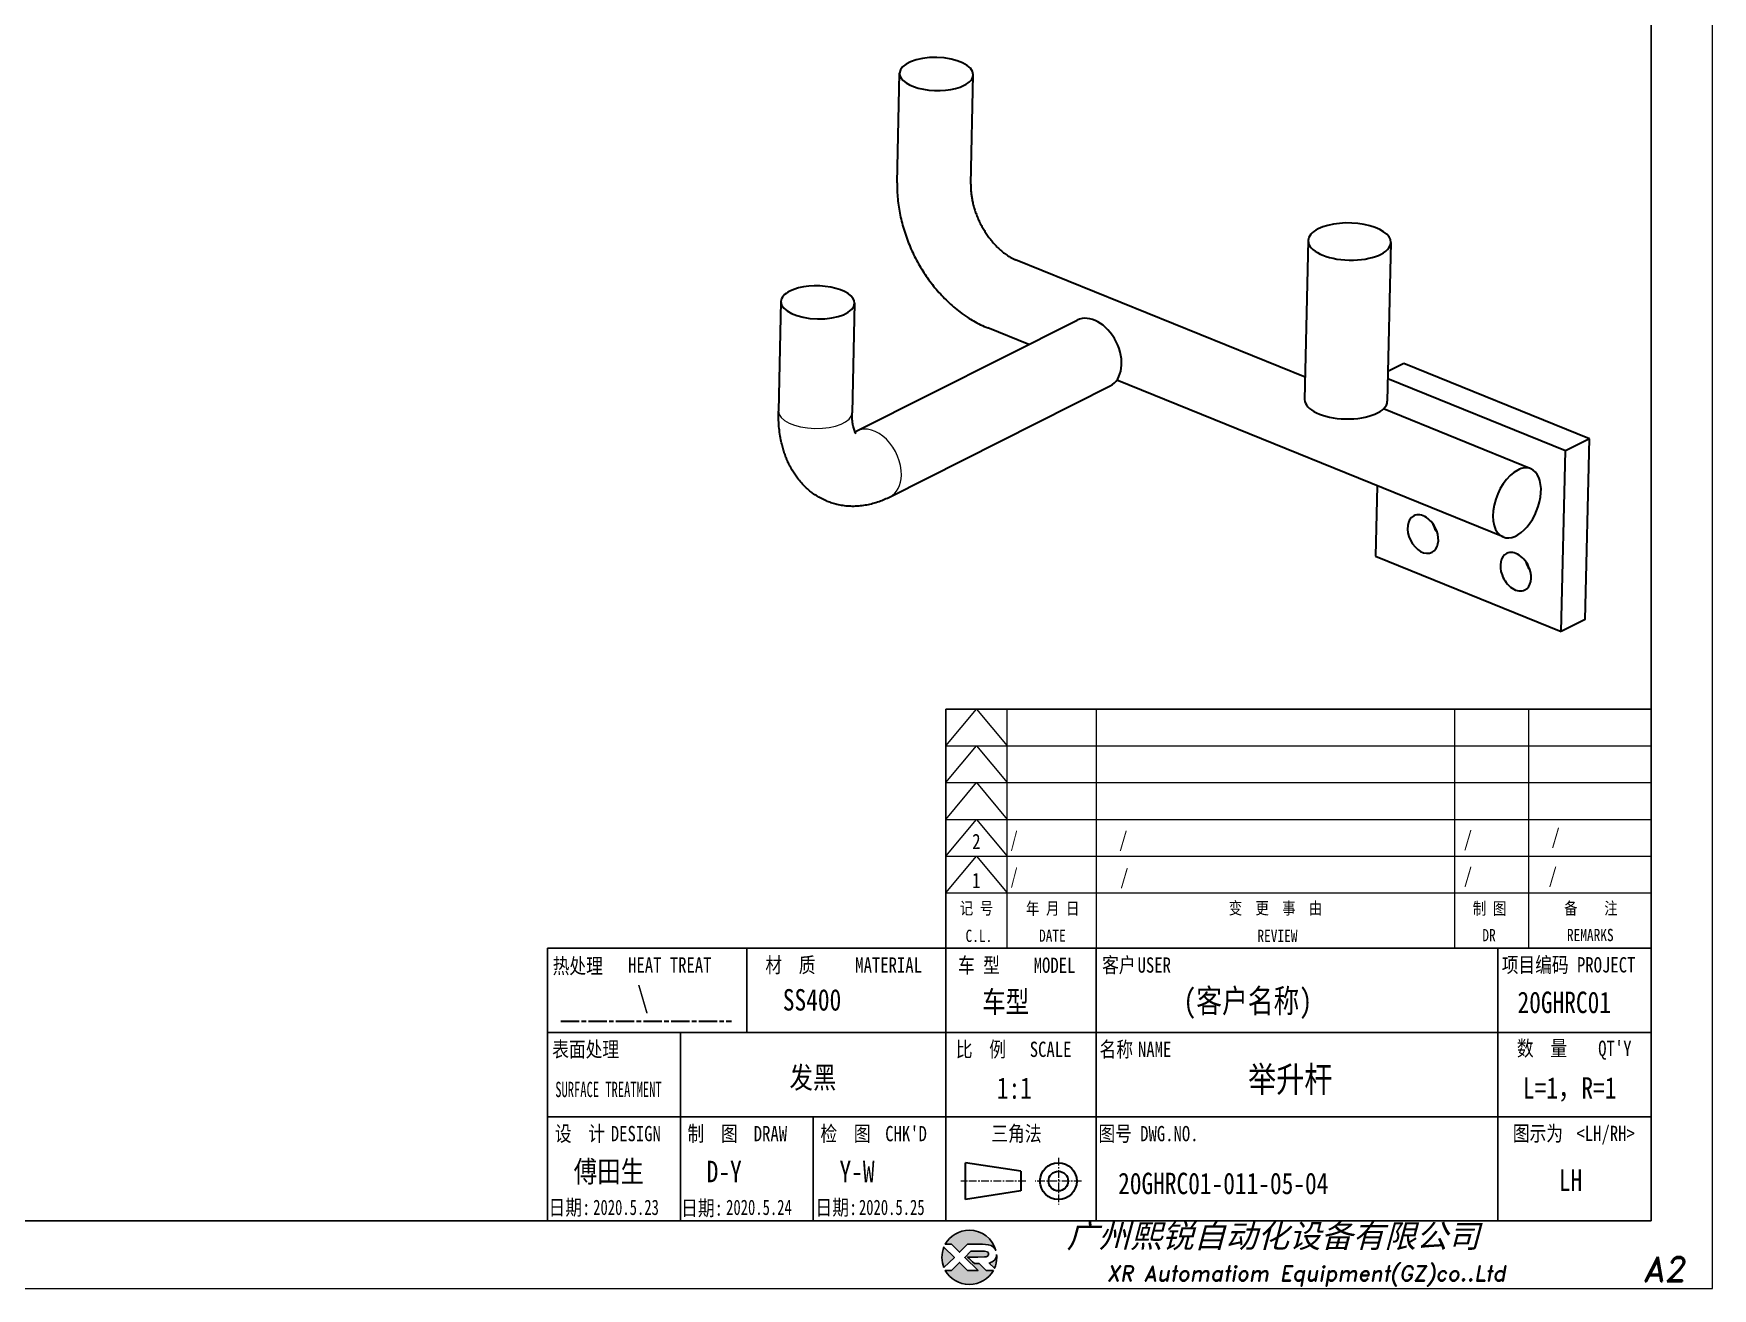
# Model space of a CAD drawing. Header units: millimetres. Extents: x 1333 to 209312, y -42879 to 359.
# Drawn here: x 140525.9 to 140799.7, y -1081.4 to -876.8 of the extents above; entities that cross this region are included whole.
import ezdxf
from ezdxf.enums import TextEntityAlignment as Align

# ---------------------------------------------------------------- set-up
doc = ezdxf.new("R2010")
doc.units = ezdxf.units.MM
doc.header["$LTSCALE"] = 0.5
doc.linetypes.add('AM_ISO08W050x2', pattern=[9, 6, -0.75, 1.5, -0.75])
doc.linetypes.add('CENTER', pattern=[2, 1.25, -0.25, 0.25, -0.25])
for name, color, linetype in [('DIM', 3, 'Continuous'), ('layer 1', 7, 'Continuous'), ('图\\M+19E79\\M+195B6\\M+18E9A', 7, 'Continuous'), ('图号', 7, 'Continuous'), ('图名', 7, 'Continuous'), ('数量', 7, 'Continuous'), ('材质', 7, 'Continuous'), ('表面处理', 7, 'Continuous'), ('车型', 7, 'Continuous')]:
    doc.layers.add(name, color=color, linetype=linetype)
for name, color, linetype, lineweight in [('中心线', 2, 'AM_ISO08W050x2', 18), ('图框', 7, 'Continuous', 18), ('热处理', 7, 'Continuous', 20), ('粗点划线', 6, 'AM_ISO08W050x2', 35)]:
    doc.layers.add(name, color=color, linetype=linetype, lineweight=lineweight)
doc.layers.add('打印-禁用', color=7, linetype='Continuous', lineweight=15, plot=False)
doc.styles.add('STYLE1', font='')
doc.styles.add('国标', font='simfang.ttf', dxfattribs={"width": 0.8})
doc.styles.add('标题\\M+18E9A', font='romand.shx', dxfattribs={"oblique": 10, "bigfont": 'bigfont.shx'})
doc.styles.get('STYLE1').set_extended_font_data('SimSun')

# ---------------------------------------------------------------- blocks, each defined once
blk = doc.blocks.new('XR')
at = {"true_color": 0xfc8000}
h = blk.add_hatch(color=30, dxfattribs=at)
h.set_gradient(color1=(252, 128, 0), rotation=240, one_color=1, tint=1, name='INVCURVED')
edge = h.paths.add_edge_path()
edge.add_spline(control_points=[(-434.18, -5928.47), (-433.9, -5928.74), (-433.63, -5929.01), (-433.63, -5929.01), (-433.63, -5929.01), (-433.63, -5929.01), (-433.36, -5928.74), (-433.09, -5928.47)], knot_values=[0.5625, 0.5625, 0.5625, 0.5625, 0.625, 0.625, 0.625, 0.625, 0.6875, 0.6875, 0.6875, 0.6875], degree=3, periodic=0)
edge.add_spline(control_points=[(-433.09, -5928.47), (-432.82, -5928.2), (-432.54, -5927.93), (-432.54, -5927.93), (-432.54, -5927.93), (-432.54, -5927.93), (-432.04, -5927.93), (-431.53, -5927.93)], knot_values=[0.4375, 0.4375, 0.4375, 0.4375, 0.5, 0.5, 0.5, 0.5, 0.5625, 0.5625, 0.5625, 0.5625], degree=3, periodic=0)
edge.add_spline(control_points=[(-431.53, -5927.93), (-431.03, -5927.93), (-430.52, -5927.93), (-430.52, -5927.93), (-430.52, -5927.93), (-430, -5927.93), (-429.43, -5927.96), (-429.01, -5928.33)], knot_values=[0.25, 0.25, 0.25, 0.25, 0.3125, 0.3125, 0.3125, 0.3125, 0.4375, 0.4375, 0.4375, 0.4375], degree=3, periodic=0)
edge.add_spline(control_points=[(-429.01, -5928.33), (-428.88, -5928.44), (-428.78, -5928.59), (-428.71, -5928.75)], knot_values=[0.125, 0.125, 0.125, 0.125, 0.25, 0.25, 0.25, 0.25], degree=3, periodic=0)
edge.add_spline(control_points=[(-428.71, -5928.75), (-429.13, -5927.18), (-430.58, -5926.02), (-432.31, -5926.02)], knot_values=[0, 0, 0, 0, 0.125, 0.125, 0.125, 0.125], degree=3, periodic=0)
edge.add_spline(control_points=[(-432.31, -5926.02), (-433.72, -5926.02), (-434.94, -5926.79), (-435.58, -5927.93)], knot_values=[0.875, 0.875, 0.875, 0.875, 1, 1, 1, 1], degree=3, periodic=0)
edge.add_spline(control_points=[(-435.58, -5927.93), (-435.58, -5927.93), (-434.72, -5927.93), (-434.72, -5927.93), (-434.72, -5927.93), (-434.72, -5927.93), (-434.45, -5928.2), (-434.18, -5928.47)], knot_values=[0.6875, 0.6875, 0.6875, 0.6875, 0.8125, 0.8125, 0.8125, 0.8125, 0.875, 0.875, 0.875, 0.875], degree=3, periodic=0)
edge = h.paths.add_edge_path()
edge.add_spline(control_points=[(-434.79, -5929.26), (-435.04, -5929.02), (-435.34, -5928.72), (-435.54, -5928.53)], knot_values=[0.562504, 0.562504, 0.562504, 0.562504, 0.656252, 0.656252, 0.656252, 0.656252], degree=3, periodic=0)
edge.add_spline(control_points=[(-435.54, -5928.53), (-435.67, -5928.4), (-435.76, -5928.31), (-435.76, -5928.31), (-435.76, -5928.31), (-435.94, -5928.74), (-436.03, -5929.21), (-436.03, -5929.71)], knot_values=[0.25, 0.25, 0.25, 0.25, 0.312504, 0.312504, 0.312504, 0.312504, 0.562504, 0.562504, 0.562504, 0.562504], degree=3, periodic=0)
edge.add_spline(control_points=[(-436.03, -5929.71), (-436.03, -5930.2), (-435.94, -5930.67), (-435.76, -5931.1), (-435.76, -5931.1), (-435.4, -5930.75), (-435.05, -5930.4)], knot_values=[0.874998, 0.874998, 0.874998, 0.874998, 1.124998, 1.124998, 1.124998, 1.25, 1.25, 1.25, 1.25], degree=3, periodic=0)
edge.add_spline(control_points=[(-435.05, -5930.4), (-434.7, -5930.05), (-434.34, -5929.71), (-434.34, -5929.71), (-434.34, -5929.71), (-434.34, -5929.71), (-434.34, -5929.71), (-434.34, -5929.71)], knot_values=[0.749878, 0.749878, 0.749878, 0.749878, 0.874875, 0.874875, 0.874875, 0.874875, 0.874998, 0.874998, 0.874998, 0.874998], degree=3, periodic=0)
edge.add_spline(control_points=[(-434.34, -5929.71), (-434.34, -5929.71), (-434.34, -5929.71), (-434.34, -5929.71)], knot_values=[0.749634, 0.749634, 0.749634, 0.749634, 0.749817, 0.749817, 0.749817, 0.749817], degree=3, periodic=0)
edge.add_spline(control_points=[(-434.35, -5929.7), (-434.35, -5929.7), (-434.35, -5929.7), (-434.35, -5929.7)], knot_values=[0.738281, 0.738281, 0.738281, 0.738281, 0.742188, 0.742188, 0.742188, 0.742188], degree=3, periodic=0)
edge.add_spline(control_points=[(-434.35, -5929.7), (-434.36, -5929.69), (-434.37, -5929.68), (-434.38, -5929.67)], knot_values=[0.726563, 0.726563, 0.726563, 0.726563, 0.738281, 0.738281, 0.738281, 0.738281], degree=3, periodic=0)
edge.add_spline(control_points=[(-434.38, -5929.67), (-434.38, -5929.66), (-434.39, -5929.65), (-434.4, -5929.65)], knot_values=[0.718751, 0.718751, 0.718751, 0.718751, 0.726563, 0.726563, 0.726563, 0.726563], degree=3, periodic=0)
edge.add_spline(control_points=[(-434.4, -5929.65), (-434.42, -5929.63), (-434.45, -5929.6), (-434.47, -5929.58)], knot_values=[0.703126, 0.703126, 0.703126, 0.703126, 0.718751, 0.718751, 0.718751, 0.718751], degree=3, periodic=0)
edge.add_spline(control_points=[(-434.47, -5929.58), (-434.5, -5929.55), (-434.53, -5929.52), (-434.56, -5929.49)], knot_values=[0.687501, 0.687501, 0.687501, 0.687501, 0.703126, 0.703126, 0.703126, 0.703126], degree=3, periodic=0)
edge.add_spline(control_points=[(-434.56, -5929.49), (-434.63, -5929.42), (-434.71, -5929.35), (-434.79, -5929.26)], knot_values=[0.656252, 0.656252, 0.656252, 0.656252, 0.687501, 0.687501, 0.687501, 0.687501], degree=3, periodic=0)
at = {"true_color": 0x0348ff}
h = blk.add_hatch(color=160, dxfattribs=at)
h.set_gradient(color1=(3, 72, 255), color2=(0, 41, 153), one_color=1, tint=0.3, name='HEMISPHERICAL')
edge = h.paths.add_edge_path()
edge.add_spline(control_points=[(-432.54, -5929.67), (-432.26, -5929.95), (-431.94, -5930.23), (-431.66, -5930.51), (-431.66, -5930.51), (-431.66, -5930.51), (-431.66, -5930.51), (-431.66, -5930.51)], knot_values=[0.736842, 0.736842, 0.736842, 0.736842, 0.789474, 0.789474, 0.789474, 0.789474, 0.802633, 0.802633, 0.802633, 0.802633], degree=3, periodic=0)
edge.add_spline(control_points=[(-431.66, -5930.51), (-431.65, -5930.51), (-431.65, -5930.52), (-431.65, -5930.52)], knot_values=[0.802633, 0.802633, 0.802633, 0.802633, 0.815791, 0.815791, 0.815791, 0.815791], degree=3, periodic=0)
edge.add_spline(control_points=[(-431.65, -5930.52), (-431.64, -5930.53), (-431.64, -5930.53), (-431.64, -5930.53)], knot_values=[0.815791, 0.815791, 0.815791, 0.815791, 0.82237, 0.82237, 0.82237, 0.82237], degree=3, periodic=0)
edge.add_spline(control_points=[(-431.64, -5930.53), (-431.64, -5930.53), (-431.64, -5930.53), (-431.63, -5930.54)], knot_values=[0.82237, 0.82237, 0.82237, 0.82237, 0.828949, 0.828949, 0.828949, 0.828949], degree=3, periodic=0)
edge.add_spline(control_points=[(-431.63, -5930.54), (-431.63, -5930.54), (-431.63, -5930.54), (-431.63, -5930.54), (-431.63, -5930.54), (-431.63, -5930.54), (-431.59, -5930.54), (-431.52, -5930.54)], knot_values=[0.841901, 0.841901, 0.841901, 0.841901, 0.842105, 0.842105, 0.842105, 0.842105, 0.855264, 0.855264, 0.855264, 0.855264], degree=3, periodic=0)
edge.add_spline(control_points=[(-431.52, -5930.54), (-431.46, -5930.54), (-431.38, -5930.54), (-431.3, -5930.54)], knot_values=[0.855264, 0.855264, 0.855264, 0.855264, 0.868422, 0.868422, 0.868422, 0.868422], degree=3, periodic=0)
edge.add_spline(control_points=[(-431.3, -5930.54), (-431.26, -5930.54), (-431.22, -5930.54), (-431.18, -5930.54)], knot_values=[0.868422, 0.868422, 0.868422, 0.868422, 0.875, 0.875, 0.875, 0.875], degree=3, periodic=0)
edge.add_spline(control_points=[(-431.18, -5930.54), (-431.14, -5930.54), (-431.1, -5930.54), (-431.07, -5930.54)], knot_values=[0.875, 0.875, 0.875, 0.875, 0.881579, 0.881579, 0.881579, 0.881579], degree=3, periodic=0)
edge.add_spline(control_points=[(-431.07, -5930.54), (-431.05, -5930.54), (-431.04, -5930.54), (-431.03, -5930.54)], knot_values=[0.881579, 0.881579, 0.881579, 0.881579, 0.884869, 0.884869, 0.884869, 0.884869], degree=3, periodic=0)
edge.add_spline(control_points=[(-431.03, -5930.54), (-431.02, -5930.54), (-431, -5930.54), (-431, -5930.54)], knot_values=[0.884869, 0.884869, 0.884869, 0.884869, 0.888158, 0.888158, 0.888158, 0.888158], degree=3, periodic=0)
edge.add_spline(control_points=[(-431, -5930.54), (-430.99, -5930.54), (-430.99, -5930.54), (-430.98, -5930.54)], knot_values=[0.888158, 0.888158, 0.888158, 0.888158, 0.889803, 0.889803, 0.889803, 0.889803], degree=3, periodic=0)
edge.add_spline(control_points=[(-430.98, -5930.54), (-430.98, -5930.54), (-430.98, -5930.54), (-430.97, -5930.54)], knot_values=[0.889803, 0.889803, 0.889803, 0.889803, 0.891447, 0.891447, 0.891447, 0.891447], degree=3, periodic=0)
edge.add_spline(control_points=[(-430.97, -5930.54), (-430.97, -5930.54), (-430.97, -5930.54), (-430.97, -5930.54)], knot_values=[0.891447, 0.891447, 0.891447, 0.891447, 0.89227, 0.89227, 0.89227, 0.89227], degree=3, periodic=0)
edge.add_spline(control_points=[(-430.97, -5930.54), (-430.97, -5930.54), (-430.97, -5930.54), (-430.97, -5930.54)], knot_values=[0.89227, 0.89227, 0.89227, 0.89227, 0.893092, 0.893092, 0.893092, 0.893092], degree=3, periodic=0)
edge.add_spline(control_points=[(-430.97, -5930.54), (-430.97, -5930.54), (-430.97, -5930.54), (-430.97, -5930.54)], knot_values=[0.893092, 0.893092, 0.893092, 0.893092, 0.893503, 0.893503, 0.893503, 0.893503], degree=3, periodic=0)
edge.add_spline(control_points=[(-430.97, -5930.54), (-430.97, -5930.54), (-430.97, -5930.54), (-430.97, -5930.54)], knot_values=[0.893503, 0.893503, 0.893503, 0.893503, 0.893914, 0.893914, 0.893914, 0.893914], degree=3, periodic=0)
edge.add_spline(control_points=[(-430.97, -5930.54), (-430.97, -5930.54), (-430.97, -5930.54), (-430.97, -5930.54)], knot_values=[0.893914, 0.893914, 0.893914, 0.893914, 0.89412, 0.89412, 0.89412, 0.89412], degree=3, periodic=0)
edge.add_spline(control_points=[(-430.97, -5930.54), (-430.97, -5930.54), (-430.97, -5930.54), (-430.97, -5930.54)], knot_values=[0.89412, 0.89412, 0.89412, 0.89412, 0.894326, 0.894326, 0.894326, 0.894326], degree=3, periodic=0)
edge.add_spline(control_points=[(-430.97, -5930.54), (-430.97, -5930.54), (-430.97, -5930.54), (-430.97, -5930.54)], knot_values=[0.894428, 0.894428, 0.894428, 0.894428, 0.894531, 0.894531, 0.894531, 0.894531], degree=3, periodic=0)
edge.add_spline(control_points=[(-430.97, -5930.54), (-430.97, -5930.54), (-430.97, -5930.54), (-430.97, -5930.54)], knot_values=[0.894531, 0.894531, 0.894531, 0.894531, 0.894583, 0.894583, 0.894583, 0.894583], degree=3, periodic=0)
edge.add_spline(control_points=[(-430.97, -5930.54), (-430.97, -5930.54), (-430.97, -5930.54), (-430.97, -5930.54), (-430.97, -5930.54), (-430.97, -5930.54), (-430.73, -5930.78), (-430.49, -5931.01)], knot_values=[0.894685, 0.894685, 0.894685, 0.894685, 0.894737, 0.894737, 0.894737, 0.894737, 0.921052, 0.921052, 0.921052, 0.921052], degree=3, periodic=0)
edge.add_spline(control_points=[(-430.49, -5931.01), (-430.26, -5931.24), (-430.02, -5931.48), (-430.02, -5931.48)], knot_values=[0.921052, 0.921052, 0.921052, 0.921052, 0.947368, 0.947368, 0.947368, 0.947368], degree=3, periodic=0)
edge.add_spline(control_points=[(-430.02, -5931.48), (-430.02, -5931.48), (-430.02, -5931.48), (-430.02, -5931.48)], knot_values=[0.947522, 0.947522, 0.947522, 0.947522, 0.947573, 0.947573, 0.947573, 0.947573], degree=3, periodic=0)
edge.add_spline(control_points=[(-430.02, -5931.48), (-430.02, -5931.48), (-430.02, -5931.48), (-430.02, -5931.48)], knot_values=[0.947573, 0.947573, 0.947573, 0.947573, 0.947676, 0.947676, 0.947676, 0.947676], degree=3, periodic=0)
edge.add_spline(control_points=[(-430.02, -5931.48), (-430.02, -5931.48), (-430.02, -5931.48), (-430.02, -5931.48)], knot_values=[0.947676, 0.947676, 0.947676, 0.947676, 0.947779, 0.947779, 0.947779, 0.947779], degree=3, periodic=0)
edge.add_spline(control_points=[(-430.02, -5931.48), (-430.02, -5931.48), (-430.02, -5931.48), (-430.02, -5931.48)], knot_values=[0.947779, 0.947779, 0.947779, 0.947779, 0.947984, 0.947984, 0.947984, 0.947984], degree=3, periodic=0)
edge.add_spline(control_points=[(-430.02, -5931.48), (-430.02, -5931.48), (-430.02, -5931.48), (-430.02, -5931.48)], knot_values=[0.947984, 0.947984, 0.947984, 0.947984, 0.94819, 0.94819, 0.94819, 0.94819], degree=3, periodic=0)
edge.add_spline(control_points=[(-430.02, -5931.48), (-430.02, -5931.48), (-430.02, -5931.48), (-430.02, -5931.48)], knot_values=[0.94819, 0.94819, 0.94819, 0.94819, 0.948601, 0.948601, 0.948601, 0.948601], degree=3, periodic=0)
edge.add_spline(control_points=[(-430.02, -5931.48), (-430.02, -5931.48), (-430.02, -5931.48), (-430.02, -5931.48)], knot_values=[0.948601, 0.948601, 0.948601, 0.948601, 0.949012, 0.949012, 0.949012, 0.949012], degree=3, periodic=0)
edge.add_spline(control_points=[(-430.02, -5931.48), (-430.02, -5931.48), (-430.01, -5931.48), (-430.01, -5931.48)], knot_values=[0.949012, 0.949012, 0.949012, 0.949012, 0.949834, 0.949834, 0.949834, 0.949834], degree=3, periodic=0)
edge.add_spline(control_points=[(-430.01, -5931.48), (-430.01, -5931.48), (-430.01, -5931.48), (-430.01, -5931.48)], knot_values=[0.949834, 0.949834, 0.949834, 0.949834, 0.950657, 0.950657, 0.950657, 0.950657], degree=3, periodic=0)
edge.add_spline(control_points=[(-430.01, -5931.48), (-430.01, -5931.48), (-430, -5931.48), (-430, -5931.48)], knot_values=[0.950657, 0.950657, 0.950657, 0.950657, 0.952301, 0.952301, 0.952301, 0.952301], degree=3, periodic=0)
edge.add_spline(control_points=[(-430, -5931.48), (-429.99, -5931.48), (-429.98, -5931.48), (-429.98, -5931.48)], knot_values=[0.952301, 0.952301, 0.952301, 0.952301, 0.953946, 0.953946, 0.953946, 0.953946], degree=3, periodic=0)
edge.add_spline(control_points=[(-429.98, -5931.48), (-429.96, -5931.48), (-429.95, -5931.48), (-429.93, -5931.48)], knot_values=[0.953946, 0.953946, 0.953946, 0.953946, 0.957236, 0.957236, 0.957236, 0.957236], degree=3, periodic=0)
edge.add_spline(control_points=[(-429.93, -5931.48), (-429.91, -5931.48), (-429.89, -5931.48), (-429.87, -5931.48)], knot_values=[0.957236, 0.957236, 0.957236, 0.957236, 0.960525, 0.960525, 0.960525, 0.960525], degree=3, periodic=0)
edge.add_spline(control_points=[(-429.87, -5931.48), (-429.82, -5931.48), (-429.77, -5931.48), (-429.71, -5931.48)], knot_values=[0.960525, 0.960525, 0.960525, 0.960525, 0.967104, 0.967104, 0.967104, 0.967104], degree=3, periodic=0)
edge.add_spline(control_points=[(-429.71, -5931.48), (-429.65, -5931.48), (-429.59, -5931.48), (-429.53, -5931.48)], knot_values=[0.967104, 0.967104, 0.967104, 0.967104, 0.973683, 0.973683, 0.973683, 0.973683], degree=3, periodic=0)
edge.add_spline(control_points=[(-429.53, -5931.48), (-429.41, -5931.48), (-429.29, -5931.48), (-429.19, -5931.48)], knot_values=[0.973683, 0.973683, 0.973683, 0.973683, 0.98684, 0.98684, 0.98684, 0.98684], degree=3, periodic=0)
edge.add_spline(control_points=[(-429.19, -5931.48), (-429.1, -5931.48), (-429.04, -5931.48), (-429.04, -5931.48), (-429.67, -5932.62), (-430.9, -5933.39), (-432.31, -5933.39)], knot_values=[0.98684, 0.98684, 0.98684, 0.98684, 1, 1, 1, 1.052632, 1.052632, 1.052632, 1.052632], degree=3, periodic=0)
edge.add_spline(control_points=[(-432.31, -5933.39), (-433.72, -5933.39), (-434.94, -5932.62), (-435.58, -5931.48), (-435.58, -5931.48), (-435.58, -5931.48), (-435.36, -5931.48), (-435.15, -5931.48)], knot_values=[0.052632, 0.052632, 0.052632, 0.052632, 0.105263, 0.105263, 0.105263, 0.105263, 0.131579, 0.131579, 0.131579, 0.131579], degree=3, periodic=0)
edge.add_spline(control_points=[(-435.15, -5931.48), (-434.93, -5931.48), (-434.72, -5931.48), (-434.72, -5931.48), (-434.72, -5931.48), (-434.72, -5931.48), (-434.45, -5931.21), (-434.18, -5930.94)], knot_values=[0.131579, 0.131579, 0.131579, 0.131579, 0.157895, 0.157895, 0.157895, 0.157895, 0.184211, 0.184211, 0.184211, 0.184211], degree=3, periodic=0)
edge.add_spline(control_points=[(-434.18, -5930.94), (-433.9, -5930.67), (-433.63, -5930.4), (-433.63, -5930.4), (-433.63, -5930.4), (-433.63, -5930.4), (-433.36, -5930.67), (-433.09, -5930.94)], knot_values=[0.184211, 0.184211, 0.184211, 0.184211, 0.210526, 0.210526, 0.210526, 0.210526, 0.236842, 0.236842, 0.236842, 0.236842], degree=3, periodic=0)
edge.add_spline(control_points=[(-433.09, -5930.94), (-432.82, -5931.21), (-432.54, -5931.48), (-432.54, -5931.48), (-432.54, -5931.48), (-432.54, -5931.48), (-432.19, -5931.48), (-431.83, -5931.48)], knot_values=[0.236842, 0.236842, 0.236842, 0.236842, 0.263158, 0.263158, 0.263158, 0.263158, 0.289474, 0.289474, 0.289474, 0.289474], degree=3, periodic=0)
edge.add_spline(control_points=[(-431.83, -5931.48), (-431.48, -5931.48), (-431.12, -5931.48), (-431.12, -5931.48), (-431.12, -5931.48), (-431.12, -5931.48), (-431.57, -5931.03), (-432.02, -5930.59)], knot_values=[0.289474, 0.289474, 0.289474, 0.289474, 0.315789, 0.315789, 0.315789, 0.315789, 0.342105, 0.342105, 0.342105, 0.342105], degree=3, periodic=0)
edge.add_spline(control_points=[(-432.02, -5930.59), (-432.47, -5930.15), (-432.92, -5929.71), (-432.92, -5929.71), (-432.92, -5929.71), (-432.92, -5929.71), (-432.71, -5929.5), (-432.5, -5929.29)], knot_values=[0.342105, 0.342105, 0.342105, 0.342105, 0.368421, 0.368421, 0.368421, 0.368421, 0.394737, 0.394737, 0.394737, 0.394737], degree=3, periodic=0)
edge.add_spline(control_points=[(-432.5, -5929.29), (-432.3, -5929.09), (-432.09, -5928.88), (-432.09, -5928.88)], knot_values=[0.394737, 0.394737, 0.394737, 0.394737, 0.421053, 0.421053, 0.421053, 0.421053], degree=3, periodic=0)
edge.add_spline(control_points=[(-432.09, -5928.88), (-432.09, -5928.88), (-432.06, -5928.86), (-432.06, -5928.86)], knot_values=[0.421053, 0.421053, 0.421053, 0.421053, 0.473684, 0.473684, 0.473684, 0.473684], degree=3, periodic=0)
edge.add_spline(control_points=[(-432.06, -5928.86), (-432.06, -5928.86), (-432.06, -5928.86), (-432.06, -5928.86), (-432.06, -5928.86), (-432.06, -5928.86), (-430.4, -5928.86), (-430.26, -5928.86)], knot_values=[0.473684, 0.473684, 0.473684, 0.473684, 0.473684, 0.473684, 0.473684, 0.473684, 0.526316, 0.526316, 0.526316, 0.526316], degree=3, periodic=0)
edge.add_spline(control_points=[(-430.26, -5928.86), (-429.54, -5928.86), (-429.62, -5929.4), (-429.83, -5929.55)], knot_values=[0.526316, 0.526316, 0.526316, 0.526316, 0.578947, 0.578947, 0.578947, 0.578947], degree=3, periodic=0)
edge.add_spline(control_points=[(-429.83, -5929.55), (-429.94, -5929.62), (-430.08, -5929.65), (-430.26, -5929.65), (-430.26, -5929.65), (-430.26, -5929.65), (-430.48, -5929.65), (-430.71, -5929.66)], knot_values=[0.578947, 0.578947, 0.578947, 0.578947, 0.631579, 0.631579, 0.631579, 0.631579, 0.657895, 0.657895, 0.657895, 0.657895], degree=3, periodic=0)
edge.add_spline(control_points=[(-430.71, -5929.66), (-430.93, -5929.66), (-431.15, -5929.67), (-431.15, -5929.67), (-431.15, -5929.67), (-431.15, -5929.67), (-432.54, -5929.67), (-432.54, -5929.67)], knot_values=[0.657895, 0.657895, 0.657895, 0.657895, 0.684211, 0.684211, 0.684211, 0.684211, 0.736842, 0.736842, 0.736842, 0.736842], degree=3, periodic=0)
edge = h.paths.add_edge_path()
edge.add_spline(control_points=[(-428.6, -5929.32), (-428.61, -5929.67), (-428.76, -5930), (-429.06, -5930.22)], knot_values=[0.8, 0.8, 0.8, 0.8, 1, 1, 1, 1], degree=3, periodic=0)
edge.add_spline(control_points=[(-429.06, -5930.22), (-429.22, -5930.34), (-429.41, -5930.43), (-429.61, -5930.48)], knot_values=[0.6, 0.6, 0.6, 0.6, 0.8, 0.8, 0.8, 0.8], degree=3, periodic=0)
edge.add_spline(control_points=[(-429.61, -5930.48), (-429.61, -5930.48), (-428.9, -5931.19), (-428.9, -5931.19), (-428.9, -5931.19), (-428.69, -5930.73), (-428.58, -5930.23), (-428.58, -5929.71)], knot_values=[0.2, 0.2, 0.2, 0.2, 0.4, 0.4, 0.4, 0.4, 0.6, 0.6, 0.6, 0.6], degree=3, periodic=0)
edge.add_spline(control_points=[(-428.58, -5929.71), (-428.58, -5929.58), (-428.59, -5929.45), (-428.6, -5929.32)], knot_values=[0, 0, 0, 0, 0.2, 0.2, 0.2, 0.2], degree=3, periodic=0)
at = {"layer": 'layer 1', "color": 30}
for points, knots in [([(-432.31, -5926.02), (-430.58, -5926.02), (-429.13, -5927.18), (-428.71, -5928.75), (-428.71, -5928.75), (-428.78, -5928.59), (-428.88, -5928.44), (-429.01, -5928.33), (-429.01, -5928.33), (-429.43, -5927.96), (-430, -5927.93), (-430.52, -5927.93), (-430.52, -5927.93), (-430.52, -5927.93), (-432.54, -5927.93), (-432.54, -5927.93), (-432.54, -5927.93), (-432.54, -5927.93), (-433.63, -5929.01), (-433.63, -5929.01), (-433.63, -5929.01), (-433.63, -5929.01), (-434.72, -5927.93), (-434.72, -5927.93), (-434.72, -5927.93), (-434.72, -5927.93), (-435.58, -5927.93), (-435.58, -5927.93), (-435.58, -5927.93), (-434.94, -5926.79), (-433.72, -5926.02), (-432.31, -5926.02)], [0, 0, 0, 0, 0.125, 0.125, 0.125, 0.125, 0.25, 0.25, 0.25, 0.25, 0.375, 0.375, 0.375, 0.375, 0.5, 0.5, 0.5, 0.5, 0.625, 0.625, 0.625, 0.625, 0.75, 0.75, 0.75, 0.75, 0.875, 0.875, 0.875, 0.875, 1, 1, 1, 1]), ([(-435.76, -5931.1), (-435.94, -5930.67), (-436.03, -5930.2), (-436.03, -5929.71), (-436.03, -5929.71), (-436.03, -5929.21), (-435.94, -5928.74), (-435.76, -5928.31), (-435.76, -5928.31), (-435.76, -5928.31), (-434.34, -5929.71), (-434.34, -5929.71), (-434.34, -5929.71), (-434.34, -5929.71), (-435.76, -5931.1), (-435.76, -5931.1)], [0, 0, 0, 0, 0.25, 0.25, 0.25, 0.25, 0.5, 0.5, 0.5, 0.5, 0.75, 0.75, 0.75, 0.75, 1, 1, 1, 1])]:
    blk.add_open_spline(points, degree=3, knots=knots, dxfattribs=at)
at = {"layer": 'layer 1', "color": 154}
for points, knots in [([(-429.04, -5931.48), (-429.67, -5932.62), (-430.9, -5933.39), (-432.31, -5933.39), (-432.31, -5933.39), (-433.72, -5933.39), (-434.94, -5932.62), (-435.58, -5931.48), (-435.58, -5931.48), (-435.58, -5931.48), (-434.72, -5931.48), (-434.72, -5931.48), (-434.72, -5931.48), (-434.72, -5931.48), (-433.63, -5930.4), (-433.63, -5930.4), (-433.63, -5930.4), (-433.63, -5930.4), (-432.54, -5931.48), (-432.54, -5931.48), (-432.54, -5931.48), (-432.54, -5931.48), (-431.12, -5931.48), (-431.12, -5931.48), (-431.12, -5931.48), (-431.12, -5931.48), (-432.92, -5929.71), (-432.92, -5929.71), (-432.92, -5929.71), (-432.92, -5929.71), (-432.09, -5928.88), (-432.09, -5928.88), (-432.09, -5928.88), (-432.09, -5928.88), (-432.06, -5928.86), (-432.06, -5928.86), (-432.06, -5928.86), (-432.06, -5928.86), (-430.4, -5928.86), (-430.26, -5928.86), (-430.26, -5928.86), (-429.54, -5928.86), (-429.62, -5929.4), (-429.83, -5929.55), (-429.83, -5929.55), (-429.94, -5929.62), (-430.08, -5929.65), (-430.26, -5929.65), (-430.26, -5929.65), (-430.26, -5929.65), (-431.15, -5929.67), (-431.15, -5929.67), (-431.15, -5929.67), (-431.15, -5929.67), (-432.54, -5929.67), (-432.54, -5929.67), (-432.54, -5929.67), (-432.26, -5929.95), (-431.94, -5930.23), (-431.66, -5930.51), (-431.66, -5930.51), (-431.66, -5930.51), (-431.63, -5930.54), (-431.63, -5930.54), (-431.63, -5930.54), (-431.63, -5930.54), (-430.97, -5930.54), (-430.97, -5930.54), (-430.97, -5930.54), (-430.97, -5930.54), (-430.02, -5931.48), (-430.02, -5931.48), (-430.02, -5931.48), (-430.02, -5931.48), (-429.04, -5931.48), (-429.04, -5931.48)], [0, 0, 0, 0, 0.052632, 0.052632, 0.052632, 0.052632, 0.105263, 0.105263, 0.105263, 0.105263, 0.157895, 0.157895, 0.157895, 0.157895, 0.210526, 0.210526, 0.210526, 0.210526, 0.263158, 0.263158, 0.263158, 0.263158, 0.315789, 0.315789, 0.315789, 0.315789, 0.368421, 0.368421, 0.368421, 0.368421, 0.421053, 0.421053, 0.421053, 0.421053, 0.473684, 0.473684, 0.473684, 0.473684, 0.526316, 0.526316, 0.526316, 0.526316, 0.578947, 0.578947, 0.578947, 0.578947, 0.631579, 0.631579, 0.631579, 0.631579, 0.684211, 0.684211, 0.684211, 0.684211, 0.736842, 0.736842, 0.736842, 0.736842, 0.789474, 0.789474, 0.789474, 0.789474, 0.842105, 0.842105, 0.842105, 0.842105, 0.894737, 0.894737, 0.894737, 0.894737, 0.947368, 0.947368, 0.947368, 0.947368, 1, 1, 1, 1]), ([(-428.6, -5929.32), (-428.59, -5929.45), (-428.58, -5929.58), (-428.58, -5929.71), (-428.58, -5929.71), (-428.58, -5930.23), (-428.69, -5930.73), (-428.9, -5931.19), (-428.9, -5931.19), (-428.9, -5931.19), (-429.61, -5930.48), (-429.61, -5930.48), (-429.61, -5930.48), (-429.41, -5930.43), (-429.22, -5930.34), (-429.06, -5930.22), (-429.06, -5930.22), (-428.76, -5930), (-428.61, -5929.67), (-428.6, -5929.32)], [0, 0, 0, 0, 0.2, 0.2, 0.2, 0.2, 0.4, 0.4, 0.4, 0.4, 0.6, 0.6, 0.6, 0.6, 0.8, 0.8, 0.8, 0.8, 1, 1, 1, 1])]:
    blk.add_open_spline(points, degree=3, knots=knots, dxfattribs=at)
blk = doc.blocks.new('GZDEH零件A2图框V02版')
at = {"layer": '中心线', "color": 1, "linetype": 'CENTER', "lineweight": 5, "ltscale": 2}
for p, q in [((487.33, 21.3), (487.33, 13.7)), ((482, 17.5), (471.4, 17.5)), ((491.13, 17.5), (483.53, 17.5))]:
    blk.add_line(p, q, dxfattribs=at)
at = {"layer": '图\\M+19E79\\M+195B6\\M+18E9A', "linetype": 'Continuous'}
for p, q in [((584, 410), (584, 11)), ((469, 94.5), (584, 94.5)), ((469, 11), (469, 94.5)), ((20, 11), (584, 11))]:
    blk.add_line(p, q, dxfattribs=at)
at = {"layer": '图\\M+19E79\\M+195B6\\M+18E9A', "color": 7}
blk.add_line((584, 55.5), (404, 55.5), dxfattribs=at)
at = {"layer": '图\\M+19E79\\M+195B6\\M+18E9A', "color": 9}
for p, q in [((584, 55.5), (404, 55.5)), ((436.5, 55.5), (436.5, 41.61)), ((493.5, 55.5), (493.5, 11)), ((559, 55.5), (559, 11)), ((493.5, 41.75), (404, 41.75)), ((425.68, 41.75), (425.68, 28)), ((493.5, 41.75), (584, 41.75)), ((493.5, 28), (404, 28)), ((425.68, 28), (425.68, 11)), ((425.68, 28), (425.68, 11)), ((447.34, 28), (447.34, 11)), ((447.34, 28), (447.34, 11)), ((493.5, 28), (584, 28))]:
    blk.add_line(p, q, dxfattribs=at)
at = {"layer": '图\\M+19E79\\M+195B6\\M+18E9A', "color": 9, "linetype": 'Continuous'}
blk.add_line((404, 11), (404, 55.5), dxfattribs=at)
at = {"layer": '图框', "color": 9}
for p, q in [((469, 88.5), (474, 94.5)), ((474, 94.5), (479, 88.5)), ((479, 55.5), (479, 94.5)), ((552, 55.5), (552, 94.5)), ((564, 94.5), (564, 55.5)), ((469, 88.5), (584, 88.5)), ((469, 82.5), (474, 88.5)), ((474, 88.5), (479, 82.5)), ((469, 82.5), (584, 82.5)), ((469, 76.5), (474, 82.5)), ((474, 82.5), (479, 76.5)), ((469, 76.5), (584, 76.5)), ((469, 70.5), (474, 76.5)), ((474, 76.5), (479, 70.5)), ((469, 70.5), (584, 70.5)), ((469, 64.5), (474, 70.5)), ((474, 70.5), (479, 64.5)), ((469, 64.5), (584, 64.5))]:
    blk.add_line(p, q, dxfattribs=at)
at = {"layer": '图框', "color": 9, "linetype": 'Continuous'}
blk.add_line((493.5, 94.5), (493.5, 11), dxfattribs=at)
at = {"layer": '图框', "color": 2, "linetype": 'ByBlock', "lineweight": 35}
for p, q in [((481.2, 19.1), (472.2, 20.5)), ((472.2, 14.5), (472.2, 20.5)), ((481.2, 19.1), (481.2, 15.9)), ((481.2, 15.9), (472.2, 14.5))]:
    blk.add_line(p, q, dxfattribs=at)
for radius in [3, 1.6]:
    blk.add_circle((487.33, 17.5), radius, dxfattribs=at)
at = {"layer": '打印-禁用', "linetype": 'Continuous'}
for p, q in [((594, 0), (594, 420)), ((0, 0), (594, 0))]:
    blk.add_line(p, q, dxfattribs=at)
at = {"layer": 'DIM', "xscale": 1.200000000000045, "yscale": 1.200000000000045, "zscale": 1.200000000000045}
blk.add_blockref('XR', (991.58, 7120.71), dxfattribs=at)
at = {"layer": '图\\M+19E79\\M+195B6\\M+18E9A', "color": 9, "style": '国标'}
for s, width, p in [('热处理', 0.8, (404.86, 51.35)), ('材  质', 0.8, (439.55, 51.5)), ('项目编码 PROJECT', 0.8, (559.64, 51.53)), ('表面处理', 0.8, (404.78, 37.75)), ('比  例\u3000', 0.8, (470.61, 37.75)), ('SCALE', 0.8, (482.66, 37.75)), ('名称\u3000', 0.8, (494.05, 37.75)), ('NAME', 0.8, (500.31, 37.75)), ('数  量', 0.8, (562.12, 37.91)), ("QT'Y ", 0.8, (575.37, 37.91)), ('SURFACE TREATMENT', 0.6, (405.28, 31.21)), (' DESIGN', 0.8, (412.98, 24)), (' DRAW', 0.8, (436.29, 24)), ("CHK'D", 0.8, (459.09, 24)), ('三角法', 0.8, (476.41, 24)), ('图号', 0.8, (493.87, 24)), ('DWG.NO.', 0.8, (500.67, 24)), ('图示为', 0.8, (561.45, 24.03)), ('<LH/RH>', 0.8, (571.82, 24.03))]:
    blk.add_text(s, height=2.5, dxfattribs=dict(at, width=width)).set_placement(p)
at = {"layer": '图\\M+19E79\\M+195B6\\M+18E9A', "color": 9, "style": '国标', "width": 0.8}
for s, p in [('HEAT TREAT', (423.96, 51.51)), ('MATERIAL', (459.65, 51.5)), ('客户', (497.19, 51.5)), ('USER', (502.97, 51.5)), ('设  计', (409.3, 24)), ('制  图', (430.94, 24)), ('检  图', (452.62, 24)), ('日期:', (407.6, 11.96)), ('日期:', (429.22, 11.86)), ('日期:', (451.13, 11.96))]:
    blk.add_text(s, height=2.5, dxfattribs=at).set_placement(p, align=Align.CENTER)
for s, p in [('车 型', (474.38, 52.77)), ('MODEL', (486.71, 52.72))]:
    blk.add_text(s, height=2.5, dxfattribs=at).set_placement(p, align=Align.MIDDLE)
at = {"layer": '图\\M+19E79\\M+195B6\\M+18E9A', "color": 7, "lineweight": -3, "style": 'STYLE1', "oblique": 15}
blk.add_text('广州熙锐自动化设备有限公司 ', height=3.8, dxfattribs=at).set_placement((488.67, 6.66))
at = {"layer": '图\\M+19E79\\M+195B6\\M+18E9A', "color": 7, "style": '标题\\M+18E9A', "oblique": 10}
for s, height, p in [('XR Automatiom Equipment(GZ)co..Ltd', 2.5, (527.77, 2.28)), ('A2', 4, (586.13, 3.14))]:
    blk.add_text(s, height=height, dxfattribs=at).set_placement(p, align=Align.MIDDLE)
at = {"layer": '图框', "color": 9, "style": '国标', "width": 0.8}
for s, p in [('记 号', (473.98, 61.02)), ('年 月 日', (486.41, 60.98)), ('变  更  事  由', (522.75, 61.03)), ('C.L.', (474.37, 56.51)), ('DATE', (486.36, 56.54)), ('REVIEW', (523.06, 56.51))]:
    blk.add_text(s, height=2, dxfattribs=at).set_placement(p, align=Align.CENTER)
for s, p in [('制 图', (557.66, 62.01)), ('备    注', (574.18, 62.04)), ('DR', (557.57, 57.62)), ('REMARKS', (574.08, 57.64))]:
    blk.add_text(s, height=2, dxfattribs=at).set_placement(p, align=Align.MIDDLE)
blk = doc.blocks.new('DEH A2')
at = {"layer": '图框'}
blk.add_blockref('GZDEH零件A2图框V02版', (0, 0), dxfattribs=at)

msp = doc.modelspace()

# ---------------------------------------------------------------- linework, layer by layer
at = {"color": 7, "lineweight": 35, "ltscale": 0.446688}
for p, q in [((140666.768, -901.082), (140667.169, -883.219)), ((140647.822, -920.475), (140647.421, -938.338))]:
    msp.add_line(p, q, dxfattribs=at)
at = {"color": 7, "lineweight": 35, "ltscale": 0.446695}
msp.add_line((140678.765, -901.351), (140679.166, -883.488), dxfattribs=at)
at = {"color": 7, "lineweight": 35}
for p, q in [((140733.805, -910.532), (140733.224, -936.434)), ((140747.288, -910.835), (140746.707, -936.736)), ((140733.305, -932.817), (140686.077, -913.66)), ((140660.217, -941.581), (140696.133, -923.509)), ((140779.659, -942.86), (140749.376, -930.577)), ((140765.601, -958.866), (140702.592, -933.309)), ((140775.741, -944.831), (140746.789, -933.088)), ((140665.611, -952.301), (140701.527, -934.228)), ((140770.112, -947.746), (140746.06, -937.99)), ((140778.997, -972.334), (140779.659, -942.86)), ((140775.079, -974.306), (140775.741, -944.831)), ((140744.796, -962.023), (140775.079, -974.306))]:
    msp.add_line(p, q, dxfattribs=at)
at = {"color": 7, "lineweight": 35, "ltscale": 0.446701}
msp.add_line((140659.819, -920.744), (140659.418, -938.607), dxfattribs=at)
at = {"color": 7, "lineweight": 35, "ltscale": 0.179857}
msp.add_line((140688.233, -927.484), (140681.566, -924.78), dxfattribs=at)
at = {"color": 7, "lineweight": 35, "ltscale": 0.071632}
msp.add_line((140749.376, -930.577), (140746.816, -931.865), dxfattribs=at)
at = {"color": 7, "lineweight": 35, "ltscale": 0.109656}
for p, q in [((140779.659, -942.86), (140775.741, -944.831)), ((140778.997, -972.334), (140775.079, -974.306))]:
    msp.add_line(p, q, dxfattribs=at)
at = {"color": 7, "lineweight": 35, "ltscale": 0.287346}
msp.add_line((140745.054, -950.532), (140744.796, -962.023), dxfattribs=at)
at = {"color": 7, "lineweight": 35}
for points in [[(140666.768, -901.082), (140666.763, -901.413), (140666.763, -901.743), (140666.768, -902.074), (140666.778, -902.406), (140666.793, -902.738), (140666.812, -903.07), (140666.837, -903.404), (140666.866, -903.736), (140666.899, -904.068), (140666.938, -904.399), (140666.981, -904.731), (140667.029, -905.062), (140667.081, -905.394), (140667.137, -905.725), (140667.199, -906.056), (140667.264, -906.386), (140667.335, -906.716), (140667.409, -907.044), (140667.488, -907.373), (140667.571, -907.7), (140667.658, -908.027), (140667.749, -908.352), (140667.845, -908.678), (140667.945, -909.002), (140668.049, -909.325), (140668.157, -909.646), (140668.269, -909.967), (140668.385, -910.286), (140668.506, -910.605), (140668.63, -910.921), (140668.758, -911.237), (140668.89, -911.551), (140669.026, -911.863), (140669.166, -912.174), (140669.309, -912.483), (140669.456, -912.79), (140669.607, -913.096), (140669.762, -913.399), (140669.92, -913.701), (140670.083, -914.001), (140670.248, -914.299), (140670.418, -914.594), (140670.59, -914.888), (140670.767, -915.179), (140670.947, -915.468), (140671.13, -915.754), (140671.317, -916.038), (140671.507, -916.32), (140671.7, -916.599), (140671.897, -916.875), (140672.097, -917.149), (140672.301, -917.42), (140672.507, -917.688), (140672.717, -917.954), (140672.93, -918.216), (140673.146, -918.475), (140673.366, -918.731), (140673.588, -918.985), (140673.814, -919.234), (140674.042, -919.481), (140674.273, -919.724), (140674.508, -919.964), (140674.745, -920.2), (140674.985, -920.433), (140675.229, -920.663), (140675.475, -920.889), (140675.724, -921.111), (140675.977, -921.329), (140676.231, -921.543), (140676.488, -921.754), (140676.748, -921.959), (140677.01, -922.162), (140677.327, -922.397), (140677.648, -922.627), (140677.972, -922.85), (140678.299, -923.067), (140678.524, -923.211), (140678.751, -923.352), (140678.979, -923.49), (140679.208, -923.624), (140679.496, -923.787), (140679.785, -923.945), (140680.077, -924.098), (140680.371, -924.245), (140680.667, -924.387), (140680.965, -924.524), (140681.265, -924.655), (140681.566, -924.78)], [(140678.765, -901.351), (140678.762, -901.501), (140678.762, -901.651), (140678.765, -901.805), (140678.77, -901.96), (140678.777, -902.119), (140678.786, -902.278), (140678.798, -902.441), (140678.812, -902.604), (140678.829, -902.77), (140678.848, -902.936), (140678.87, -903.106), (140678.895, -903.275), (140678.922, -903.448), (140678.951, -903.62), (140678.984, -903.795), (140679.019, -903.969), (140679.056, -904.145), (140679.096, -904.321), (140679.138, -904.499), (140679.184, -904.677), (140679.231, -904.856), (140679.282, -905.035), (140679.335, -905.215), (140679.39, -905.395), (140679.448, -905.575), (140679.508, -905.755), (140679.572, -905.935), (140679.637, -906.115), (140679.705, -906.295), (140679.775, -906.474), (140679.848, -906.653), (140679.923, -906.831), (140680, -907.009), (140680.08, -907.186), (140680.162, -907.362), (140680.246, -907.538), (140680.332, -907.713), (140680.42, -907.886), (140680.511, -908.058), (140680.604, -908.229), (140680.698, -908.399), (140680.794, -908.567), (140680.893, -908.734), (140680.993, -908.9), (140681.095, -909.063), (140681.198, -909.225), (140681.303, -909.385), (140681.41, -909.543), (140681.518, -909.699), (140681.628, -909.854), (140681.739, -910.005), (140681.852, -910.156), (140681.965, -910.303), (140682.081, -910.448), (140682.196, -910.591), (140682.314, -910.731), (140682.431, -910.869), (140682.551, -911.005), (140682.67, -911.137), (140682.791, -911.268), (140682.911, -911.394), (140683.033, -911.519), (140683.154, -911.64), (140683.277, -911.759), (140683.399, -911.874), (140683.523, -911.987), (140683.646, -912.097), (140683.769, -912.204), (140683.891, -912.307), (140684.015, -912.407), (140684.136, -912.504), (140684.259, -912.598), (140684.403, -912.706), (140684.547, -912.809), (140684.69, -912.907), (140684.831, -913.001), (140685.022, -913.121), (140685.209, -913.232), (140685.323, -913.297), (140685.436, -913.359), (140685.548, -913.417), (140685.658, -913.472), (140685.765, -913.524), (140685.871, -913.572), (140685.975, -913.618), (140686.077, -913.66)], [(140655.321, -953.004), (140655.098, -952.91), (140654.877, -952.812), (140654.659, -952.709), (140654.443, -952.602), (140654.229, -952.489), (140654.018, -952.372), (140653.809, -952.25), (140653.603, -952.124), (140653.365, -951.97), (140653.13, -951.81), (140652.983, -951.706), (140652.838, -951.599), (140652.694, -951.489), (140652.553, -951.377), (140652.412, -951.264), (140652.274, -951.148), (140652.138, -951.029), (140652.003, -950.909), (140651.782, -950.702), (140651.565, -950.49), (140651.354, -950.272), (140651.149, -950.049), (140650.987, -949.865), (140650.829, -949.678), (140650.675, -949.488), (140650.525, -949.294), (140650.405, -949.135), (140650.287, -948.973), (140650.172, -948.81), (140650.06, -948.644), (140649.95, -948.477), (140649.842, -948.309), (140649.738, -948.139), (140649.635, -947.966), (140649.517, -947.761), (140649.402, -947.553), (140649.292, -947.344), (140649.184, -947.132), (140649.098, -946.957), (140649.014, -946.78), (140648.933, -946.602), (140648.854, -946.423), (140648.777, -946.243), (140648.703, -946.062), (140648.63, -945.88), (140648.561, -945.696), (140648.487, -945.496), (140648.417, -945.295), (140648.349, -945.093), (140648.283, -944.89), (140648.22, -944.686), (140648.16, -944.481), (140648.102, -944.275), (140648.046, -944.068), (140647.998, -943.88), (140647.952, -943.691), (140647.908, -943.501), (140647.866, -943.311), (140647.803, -943.009), (140647.746, -942.705), (140647.693, -942.399), (140647.645, -942.092), (140647.602, -941.784), (140647.563, -941.474), (140647.529, -941.163), (140647.499, -940.851), (140647.48, -940.619), (140647.464, -940.386), (140647.449, -940.154), (140647.438, -939.92), (140647.428, -939.686), (140647.422, -939.451), (140647.417, -939.216), (140647.415, -938.98), (140647.416, -938.659), (140647.421, -938.338)], [(140660.082, -942.037), (140660.03, -941.966), (140659.984, -941.892), (140659.935, -941.801), (140659.888, -941.705), (140659.84, -941.594), (140659.79, -941.464), (140659.735, -941.304), (140659.68, -941.123), (140659.631, -940.933), (140659.601, -940.803), (140659.559, -940.594), (140659.538, -940.477), (140659.519, -940.356), (140659.501, -940.23), (140659.484, -940.101), (140659.469, -939.967), (140659.446, -939.719), (140659.432, -939.505), (140659.422, -939.282), (140659.416, -939.052), (140659.415, -938.934), (140659.415, -938.773), (140659.418, -938.607)], [(140655.321, -953.004), (140655.518, -953.081), (140655.72, -953.156), (140655.923, -953.227), (140656.127, -953.295), (140656.333, -953.358), (140656.54, -953.417), (140656.748, -953.472), (140656.957, -953.523), (140657.167, -953.57), (140657.408, -953.618), (140657.651, -953.662), (140657.894, -953.7), (140658.138, -953.733), (140658.393, -953.761), (140658.649, -953.784), (140658.905, -953.801), (140659.161, -953.812), (140659.363, -953.817), (140659.566, -953.819), (140659.768, -953.817), (140659.97, -953.811), (140660.173, -953.802), (140660.375, -953.79), (140660.576, -953.775), (140660.778, -953.756), (140661.063, -953.723), (140661.347, -953.684), (140661.592, -953.645), (140661.838, -953.601), (140662.082, -953.552), (140662.325, -953.499), (140662.567, -953.441), (140662.809, -953.379), (140663.049, -953.312), (140663.288, -953.24), (140663.553, -953.156), (140663.815, -953.067), (140664.044, -952.984), (140664.272, -952.898), (140664.498, -952.808), (140664.724, -952.713), (140664.947, -952.616), (140665.17, -952.514), (140665.391, -952.409), (140665.611, -952.301)]]:
    msp.add_lwpolyline(points, dxfattribs=at)
for centre, radius, start, end in [((140658.671, -938.537), 3.415, 291.04083, 296.92581), ((140773.744, -961.456), 4.701, 196.52607, 200.36287)]:
    msp.add_arc(centre, radius, start, end, dxfattribs=at)
for centre, major_axis, ratio, start_param, end_param in [((140673.167, -883.353), (5.999, -0.135), 0.4492932, 0.0000365, 3.1416291), ((140673.167, -883.353), (5.999, -0.135), 0.4492932, 3.1416291, 5.5815283), ((140673.167, -883.353), (5.999, -0.135), 0.4492932, 5.5815283, 6.2832218), ((140740.547, -910.684), (-6.741, 0.151), 0.4492932, 5.5815283, 6.2832218), ((140740.547, -910.684), (-6.741, 0.151), 0.4492932, 3.1416291, 5.5815283), ((140740.547, -910.684), (-6.741, 0.151), 0.4492932, 0.0000365, 3.1416291), ((140653.82, -920.609), (-5.999, 0.135), 0.4492932, 5.5815283, 6.2832218), ((140653.82, -920.609), (-5.999, 0.135), 0.4492932, 3.1416291, 5.5815283), ((140653.82, -920.609), (-5.999, 0.135), 0.4492932, 0.0000365, 3.1416291), ((140698.83, -928.869), (2.697, -5.36), 0.6823434, 0.0000297, 3.1416223), ((140739.965, -936.585), (-6.741, 0.151), 0.4492932, 0.0000365, 3.1416291), ((140767.857, -953.306), (2.255, 5.56), 0.5766655, 0.5822968, 3.1415536), ((140767.857, -953.306), (2.255, 5.56), 0.5766655, 3.1415536, 6.2831463), ((140767.857, -953.306), (2.255, 5.56), 0.5766655, 6.2831463, 6.8654821), ((140752.517, -958.395), (-1.494, 2.969), 0.6823434, 6.2831514, 9.424744), ((140752.517, -958.395), (-1.494, 2.969), 0.6823434, 4.5505083, 6.2831514), ((140752.517, -958.395), (-1.494, 2.969), 0.6823434, 3.1415587, 4.5505083), ((140756.435, -956.423), (-1.494, 2.969), 0.6823434, 1.3130629, 1.4089156), ((140756.435, -956.423), (-1.494, 2.969), 0.6823434, 1.4089156, 1.8285565), ((140767.659, -964.536), (1.494, -2.969), 0.6823434, 3.1415587, 4.5505083), ((140767.659, -964.536), (1.494, -2.969), 0.6823434, 1.4089156, 3.1415587), ((140771.577, -962.565), (-1.494, 2.969), 0.6823434, 1.4089156, 1.8285565), ((140767.659, -964.536), (-1.494, 2.969), 0.6823434, 1.4089156, 3.1415587), ((140767.659, -964.536), (-1.494, 2.969), 0.6823434, 3.1415587, 4.5505083)]:
    msp.add_ellipse(centre, major_axis=major_axis, ratio=ratio, start_param=start_param, end_param=end_param, dxfattribs=at)
at = {"color": 7, "lineweight": 13}
for centre, major_axis, ratio, start_param, end_param in [((140653.419, -938.472), (-5.999, 0.135), 0.4492932, 6.2831536, 9.4247462), ((140662.914, -946.941), (2.697, -5.36), 0.6823434, 0.9089156, 3.1416223), ((140662.914, -946.941), (2.697, -5.36), 0.6823434, 0.0000297, 0.9089156)]:
    msp.add_ellipse(centre, major_axis=major_axis, ratio=ratio, start_param=start_param, end_param=end_param, dxfattribs=at)
at = {"layer": '粗点划线', "linetype": 'AM_ISO08W050x2'}
msp.add_line((140611.904, -1037.858), (140639.765, -1037.858), dxfattribs=at)

# ---------------------------------------------------------------- block references
at = {"layer": '图框'}
msp.add_blockref('DEH A2', (140205.729, -1081.43), dxfattribs=at)

# ---------------------------------------------------------------- texts
at = {"layer": '图\\M+19E79\\M+195B6\\M+18E9A', "color": 3, "style": '国标'}
for s, height, width, p in [('2', 2.5, 0.8, (140679.007, -1009.774)), ('/', 2.5, 0.705904, (140685.239, -1009.458)), ('/', 2.5, 0.8, (140702.974, -1009.458)), ('/', 2.5, 0.8, (140759.18, -1009.359)), ('/', 2.5, 0.8, (140773.474, -1008.988)), ('/', 2.5, 0.705904, (140685.239, -1015.458)), ('/', 2.5, 0.8, (140703.146, -1015.543)), ('/', 2.5, 0.8, (140759.18, -1015.359)), ('/', 2.5, 0.8, (140773.011, -1015.348)), ('1', 2.5, 0.8, (140678.996, -1016.134)), ('    (客户名称)', 3.85, 0.8, (140705.074, -1036.449)), ('20GHRC01', 3.5, 0.8, (140767.946, -1036.52)), ('1:1', 3.5, 0.8, (140683.03, -1050.497)), ('傅田生', 3.5, 0.8, (140614.027, -1064.113)), ('D-Y', 3.5, 0.8, (140635.707, -1064.113)), ('Y-W', 3.5, 0.8, (140657.367, -1064.113)), ('2020.5.23', 2.5, 0.7, (140617.192, -1069.45)), ('2020.5.24', 2.5, 0.7, (140638.872, -1069.45)), ('2020.5.25', 2.5, 0.7, (140660.532, -1069.45))]:
    msp.add_text(s, height=height, dxfattribs=dict(at, width=width)).set_placement(p)
at = {"layer": '图\\M+19E79\\M+195B6\\M+18E9A', "color": 3, "style": '国标', "width": 0.8}
msp.add_text('LH', height=3.5, dxfattribs=at).set_placement((140776.601, -1065.514), align=Align.CENTER)
at = {"layer": '图号', "color": 3, "style": '国标', "width": 0.8}
msp.add_text('20GHRC01-011-05-04', height=3.5, dxfattribs=at).set_placement((140702.809, -1066.056))
at = {"layer": '图名', "color": 3, "style": '国标', "width": 0.8}
msp.add_text('举升杆', height=4.2, dxfattribs=at).set_placement((140730.881, -1049.416), align=Align.CENTER)
at = {"layer": '数量', "color": 3, "style": '国标', "width": 0.8}
msp.add_text('L=1，R=1', height=3.5, dxfattribs=at).set_placement((140776.447, -1050.481), align=Align.CENTER)
at = {"layer": '材质', "color": 3, "style": '国标', "width": 0.8}
msp.add_text('SS400', height=3.5, dxfattribs=at).set_placement((140652.887, -1036.11), align=Align.CENTER)
at = {"layer": '热处理', "color": 3, "style": '国标', "width": 0.8}
msp.add_text('\\', height=3.5, dxfattribs=at).set_placement((140625.309, -1035.734), align=Align.CENTER)
at = {"layer": '表面处理', "color": 3, "style": '国标', "width": 0.8}
msp.add_text('发黑', height=3.5, dxfattribs=at).set_placement((140653.029, -1048.787), align=Align.CENTER)
at = {"layer": '车型', "color": 3, "style": '国标', "width": 0.8}
msp.add_text('  车型', height=3.5, dxfattribs=at).set_placement((140676.834, -1036.434))

doc.saveas('drawing.dxf')
